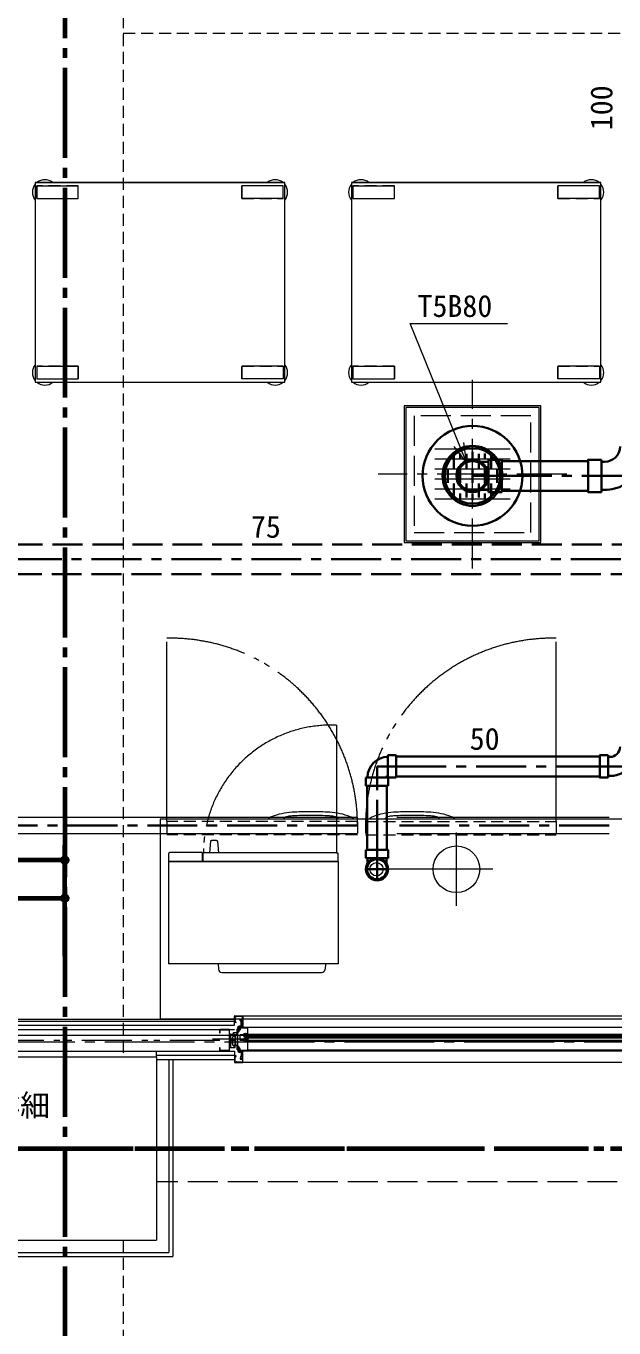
# Model space of a CAD drawing. Units: millimetres at full size, sheet at 1:30. Extents: x -16828 to 149130, y 47892 to 100313.
# Drawn here: x 12068 to 13835, y 54962 to 58872 of the extents above; entities that cross this region are included whole.
import ezdxf
from ezdxf.enums import TextEntityAlignment as Align

# ---------------------------------------------------------------- set-up
doc = ezdxf.new("R2010")
doc.units = ezdxf.units.MM
doc.header["$LTSCALE"] = 30
doc.header["$PDMODE"] = 32
doc.header["$PDSIZE"] = 15
for name, pattern in [('CHAIN1', [8, 5, -1, 1, -1]), ('CHAIN2', [12, 9, -1, 1, -1]), ('DASHED1', [1.8, 1.2, -0.6]), ('DASHED3', [4, 3, -1]), ('DOUBLE_CHAIN1', [8.8, 5, -1, 0.6, -0.6, 0.6, -1]), ('LONG_DOUBLE_CHAIN', [21.8, 18, -1, 0.6, -0.6, 0.6, -1])]:
    doc.linetypes.add(name, pattern=pattern)
for name, color, linetype, lineweight in [('0-0', 7, 'CHAIN2', 15), ('0-1', 7, 'Continuous', 15), ('2-0_通芯', 7, 'DOUBLE_CHAIN1', 15), ('2-1_躯体', 7, 'Continuous', 15), ('2-2_間仕切り芯', 7, 'DOUBLE_CHAIN1', 15), ('2-3_間仕切り', 7, 'Continuous', 15), ('2-A_建具', 7, 'Continuous', 15), ('2-B_金物', 7, 'Continuous', 15), ('3-0_AIHO08-壁芯', 7, 'CHAIN2', 15), ('3-1_AIHO57-排水立上げ', 7, 'Continuous', 15), ('3-2_AIHO56-排水接続', 7, 'Continuous', 15), ('3-4_AIHO30-厨房機器', 7, 'Continuous', 15), ('3-8_AIHO30-厨房機器LL', 7, 'Continuous', 15), ('3-9_AIHO32-厨房機器補助線', 7, 'LONG_DOUBLE_CHAIN', 15), ('3-E_AIHO48-厨房機器既設品', 7, 'Continuous', 15), ('9-6_無題7', 7, 'Continuous', 15), ('9-9_配管－汚水１：硬質塩ビ管（ＤＶ）', 2, 'Continuous', 30), ('9-B_配管－給湯１２：ＨＴＬＰ（ＵＸ）', 3, 'Continuous', 20), ('9-E_配管－給湯１：ＣＵＰ(Ｍ)', 1, 'Continuous', 60)]:
    doc.layers.add(name, color=color, linetype=linetype, lineweight=lineweight)
doc.styles.add('ＭＳ ゴシック', font='')
doc.styles.get('ＭＳ ゴシック').set_extended_font_data('MS Gothic')

msp = doc.modelspace()

# ---------------------------------------------------------------- linework, layer by layer
at = {"layer": '0-0', "color": 1, "lineweight": 60}
for p, q in [((12184.96, 68105.86), (12184.96, 49250.86)), ((-9565.04, 55500.86), (35684.96, 55500.86))]:
    msp.add_line(p, q, dxfattribs=at)
at = {"layer": '0-1', "linetype": 'DASHED1'}
for p, q in [((12359.96, 63275.86), (12359.96, 55775.86)), ((12359.96, 58850.86), (15964.96, 58850.86)), ((12359.96, 55225.86), (12359.96, 51225.86))]:
    msp.add_line(p, q, dxfattribs=at)
at = {"layer": '0-1'}
for p, q in [((5909.96, 55840.86), (15964.96, 55840.86)), ((11909.96, 55225.86), (12459.96, 55225.86))]:
    msp.add_line(p, q, dxfattribs=at)
at = {"layer": '0-1', "linetype": 'DASHED3'}
msp.add_line((16364.96, 55400.86), (12459.96, 55400.86), dxfattribs=at)
at = {"layer": '0-1'}
msp.add_lwpolyline([(11909.96, 55775.86), (12459.96, 55775.86), (12459.96, 55225.86)], dxfattribs=at)
at = {"layer": '2-0_通芯', "color": 1, "lineweight": 60}
msp.add_line((-10727.74, 55500.86), (35684.96, 55500.86), dxfattribs=at)
at = {"layer": '2-1_躯体'}
msp.add_line((11909.96, 55225.86), (12459.96, 55225.86), dxfattribs=at)
msp.add_lwpolyline([(11909.96, 55775.86), (12459.96, 55775.86), (12459.96, 55225.86)], dxfattribs=at)
at = {"layer": '2-2_間仕切り芯'}
msp.add_line((7484.21, 55825.86), (19645.21, 55825.86), dxfattribs=at)
at = {"layer": '2-3_間仕切り'}
for p, q in [((9818.46, 55889.36), (12694.96, 55889.36)), ((9818.46, 55883.36), (12694.96, 55883.36)), ((9818.46, 55870.86), (12694.96, 55870.86)), ((9818.46, 55858.36), (12694.96, 55858.36)), ((9818.46, 55793.36), (12694.96, 55793.36)), ((12459.96, 55775.86), (12459.96, 55793.36)), ((12459.96, 55780.86), (12694.96, 55780.86)), ((12459.96, 55768.36), (12694.96, 55768.36)), ((12497.46, 55768.36), (12497.46, 55188.36)), ((12509.96, 55768.36), (12509.96, 55175.86)), ((11859.96, 55175.86), (12509.96, 55175.86)), ((11872.46, 55188.36), (12497.46, 55188.36))]:
    msp.add_line(p, q, dxfattribs=at)
at = {"layer": '2-A_建具'}
for p, q in [((12694.96, 55870.86), (12694.96, 55898.36)), ((12699.21, 55878.86), (12695.46, 55878.86)), ((12719.96, 55898.86), (15749.96, 55898.86)), ((12719.96, 55898.36), (12719.96, 55863.86)), ((12678.36, 55858.36), (12651.56, 55858.36)), ((12663.77, 55858.36), (12662.17, 55856.76)), ((12665.89, 55858.36), (12664.29, 55856.76)), ((12679.96, 55794.96), (12679.96, 55856.76)), ((12679.96, 55843.18), (12679.96, 55804.18)), ((12702.66, 55851.86), (12702.66, 55859.46)), ((12714.56, 55865.66), (12704.96, 55865.66)), ((12704.96, 55863.86), (12704.96, 55865.66)), ((15764.96, 55863.86), (12704.96, 55863.86)), ((12704.96, 55855.34), (12704.96, 55854.63)), ((12704.96, 55854.51), (12706.46, 55855.22)), ((12704.96, 55844.56), (12704.96, 55844.86)), ((12706.29, 55856.86), (12706.26, 55856.86)), ((12706.46, 55865.66), (12706.56, 55866.78)), ((12707.28, 55861.73), (12709.55, 55861.33)), ((12711.94, 55864.96), (12707.98, 55864.96)), ((12707.98, 55864.87), (12708.36, 55864.65)), ((12707.98, 55864.17), (12711.94, 55864.87)), ((12707.98, 55863.47), (12711.94, 55864.17)), ((12707.98, 55864.17), (12708.36, 55863.95)), ((12707.98, 55863.65), (12707.98, 55863.47)), ((12707.98, 55863.47), (12708.36, 55863.25)), ((12711.94, 55862.95), (12707.98, 55862.25)), ((12707.98, 55862.07), (12711.94, 55862.77)), ((12707.98, 55862.77), (12708.36, 55862.55)), ((12707.98, 55862.25), (12708.36, 55862.47)), ((12707.98, 55862.25), (12707.98, 55862.07)), ((12711.94, 55862.25), (12707.98, 55861.55)), ((12707.98, 55862.07), (12708.36, 55861.85)), ((12707.98, 55861.37), (12711.94, 55862.07)), ((12707.98, 55861.55), (12708.36, 55861.77)), ((12707.98, 55861.55), (12707.98, 55861.37)), ((12711.94, 55861.55), (12707.98, 55860.85)), ((12707.98, 55861.37), (12708.36, 55861.15)), ((12707.98, 55860.67), (12711.94, 55861.37)), ((12707.98, 55860.85), (12708.36, 55861.07)), ((12707.98, 55860.85), (12707.98, 55860.67)), ((12711.94, 55860.85), (12707.98, 55860.15)), ((12707.98, 55860.67), (12708.36, 55860.45)), ((12707.98, 55859.97), (12711.94, 55860.67)), ((12707.98, 55860.15), (12708.36, 55860.37)), ((12707.98, 55860.15), (12707.98, 55859.97)), ((12707.98, 55859.97), (12708.36, 55859.75)), ((12710.78, 55859.94), (12707.98, 55859.45)), ((12707.98, 55859.27), (12710.73, 55859.76)), ((12707.98, 55859.45), (12708.36, 55859.67)), ((12707.98, 55859.45), (12707.98, 55859.27)), ((12707.98, 55859.27), (12708.36, 55859.05)), ((12708.23, 55865.16), (12708.23, 55864.96)), ((12710.49, 55858.96), (12708.31, 55858.96)), ((12708.31, 55858.96), (12708.31, 55856.67)), ((12709.26, 55857.56), (12708.31, 55856.75)), ((12708.31, 55856.67), (12709.81, 55855.66)), ((12709.76, 55864.96), (12708.36, 55864.65)), ((12708.36, 55864.57), (12708.36, 55864.65)), ((12711.56, 55864.65), (12708.36, 55863.95)), ((12708.36, 55863.87), (12711.56, 55864.57)), ((12711.56, 55863.95), (12708.36, 55863.25)), ((12708.36, 55863.87), (12708.36, 55863.95)), ((12708.36, 55863.17), (12708.36, 55863.25)), ((12708.36, 55862.47), (12711.56, 55863.17)), ((12708.36, 55862.47), (12708.36, 55862.55)), ((12711.56, 55862.55), (12708.36, 55861.85)), ((12708.36, 55861.77), (12711.56, 55862.47)), ((12708.36, 55861.77), (12708.36, 55861.85)), ((12711.56, 55861.85), (12708.36, 55861.15)), ((12708.36, 55861.07), (12711.56, 55861.77)), ((12708.36, 55861.07), (12708.36, 55861.15)), ((12711.56, 55861.15), (12708.36, 55860.45)), ((12708.36, 55860.37), (12711.56, 55861.07)), ((12708.36, 55860.37), (12708.36, 55860.45)), ((12711.56, 55860.45), (12708.36, 55859.75)), ((12708.36, 55859.67), (12711.56, 55860.37)), ((12708.36, 55859.67), (12708.36, 55859.75)), ((12710.67, 55859.56), (12708.36, 55859.05)), ((12708.36, 55858.97), (12708.36, 55859.05)), ((12708.76, 55856.86), (12709.55, 55861.33)), ((12709.96, 55857.17), (12709.81, 55855.66)), ((12710.11, 55855.66), (12709.81, 55855.66)), ((12709.96, 55864.5), (12709.96, 55869.41)), ((12709.96, 55862.3), (12709.96, 55863.5)), ((12709.96, 55861.3), (12709.96, 55854.73)), ((12709.96, 55857.17), (12710.82, 55860.07)), ((12711.31, 55856.87), (12710.11, 55856.02)), ((12711.61, 55856.67), (12710.11, 55855.66)), ((12710.11, 55856.02), (12710.11, 55855.66)), ((12711.94, 55860.15), (12711.31, 55860.04)), ((12711.31, 55859.86), (12711.94, 55859.97)), ((12711.61, 55858.96), (12711.31, 55858.96)), ((12711.94, 55864.87), (12711.56, 55864.65)), ((12711.56, 55864.57), (12711.56, 55864.65)), ((12711.94, 55864.35), (12711.56, 55864.57)), ((12711.94, 55864.17), (12711.56, 55863.95)), ((12711.56, 55863.87), (12711.56, 55863.95)), ((12711.94, 55863.65), (12711.56, 55863.87)), ((12711.56, 55863.17), (12711.56, 55863.25)), ((12711.94, 55862.95), (12711.56, 55863.17)), ((12711.94, 55862.77), (12711.56, 55862.55)), ((12711.56, 55862.47), (12711.56, 55862.55)), ((12711.94, 55862.25), (12711.56, 55862.47)), ((12711.94, 55862.07), (12711.56, 55861.85)), ((12711.56, 55861.77), (12711.56, 55861.85)), ((12711.94, 55861.55), (12711.56, 55861.77)), ((12711.94, 55861.37), (12711.56, 55861.15)), ((12711.56, 55861.07), (12711.56, 55861.15)), ((12711.94, 55860.85), (12711.56, 55861.07)), ((12711.94, 55860.67), (12711.56, 55860.45)), ((12711.56, 55860.37), (12711.56, 55860.45)), ((12711.94, 55860.15), (12711.56, 55860.37)), ((12711.56, 55858.96), (12711.56, 55859.75)), ((12711.69, 55865.16), (12711.69, 55864.96)), ((12711.94, 55864.96), (12711.94, 55864.87)), ((12711.94, 55864.35), (12711.94, 55864.17)), ((12711.94, 55862.95), (12711.94, 55862.77)), ((12711.94, 55862.25), (12711.94, 55862.07)), ((12711.94, 55861.55), (12711.94, 55861.37)), ((12711.94, 55860.85), (12711.94, 55860.67)), ((12711.94, 55860.15), (12711.94, 55859.97)), ((12721.77, 55843.37), (12712, 55841.65)), ((12713.46, 55865.66), (12713.36, 55866.78)), ((12722.96, 55838.36), (12722.96, 55842.86)), ((12723.96, 55843.86), (12727.96, 55843.86)), ((12727.96, 55837.36), (12723.96, 55837.36)), ((12726.96, 55832.36), (12726.96, 55837.36)), ((14225.46, 55837.36), (12726.96, 55837.36)), ((12729.12, 55845.86), (12727.99, 55845.86)), ((12728.96, 55837.36), (12728.96, 55844.86)), ((12728.96, 55843.86), (14223.46, 55843.86)), ((12728.96, 55838.76), (12734.06, 55843.86)), ((12728.96, 55840.17), (12732.65, 55843.86)), ((12728.96, 55841.59), (12731.23, 55843.86)), ((12728.96, 55843), (12729.82, 55843.86)), ((12728.96, 55843.69), (12735.29, 55837.36)), ((12728.96, 55842.86), (12728.96, 55838.36)), ((12728.96, 55842.28), (12733.87, 55837.36)), ((12728.96, 55840.86), (12732.46, 55837.36)), ((12728.96, 55839.45), (12731.05, 55837.36)), ((12728.96, 55838.03), (12729.63, 55837.36)), ((12728.97, 55837.36), (12735.06, 55843.44)), ((12730.2, 55843.86), (12736.39, 55837.68)), ((12730.39, 55837.36), (12735.32, 55842.29)), ((12731.62, 55843.86), (12735.96, 55839.51)), ((12731.8, 55837.36), (12735.59, 55841.14)), ((12733.03, 55843.86), (12735.54, 55841.35)), ((12733.22, 55837.36), (12735.85, 55840)), ((12734.45, 55843.86), (12735.11, 55843.19)), ((12734.63, 55837.36), (12736.12, 55838.85)), ((12734.96, 55844.06), (12734.96, 55863.86)), ((12734.96, 55843.86), (12736.46, 55837.36)), ((12736.05, 55837.36), (12736.38, 55837.7)), ((12734.96, 55828.86), (12628.56, 55828.86)), ((12649.96, 55803.36), (12649.96, 55794.96)), ((12679.96, 55817.98), (12678.36, 55816.38)), ((12679.96, 55815.86), (12678.36, 55814.26)), ((12690.16, 55821.07), (12690.16, 55836.34)), ((12690.16, 55811.86), (12690.16, 55819.65)), ((12704.96, 55806.16), (12704.96, 55805.86)), ((12706.26, 55800.86), (12706.29, 55800.86)), ((12708.61, 55797.86), (12707.98, 55797.75)), ((12711.94, 55797.75), (12707.98, 55797.05)), ((12707.98, 55797.57), (12707.98, 55797.75)), ((12707.98, 55797.57), (12708.61, 55797.68)), ((12707.98, 55797.57), (12708.36, 55797.35)), ((12707.98, 55796.87), (12711.94, 55797.57)), ((12708.31, 55801.05), (12709.81, 55802.06)), ((12708.31, 55798.76), (12708.61, 55798.76)), ((12708.36, 55798.76), (12708.36, 55797.97)), ((12711.56, 55798.05), (12708.36, 55797.35)), ((12708.36, 55797.27), (12711.56, 55797.97)), ((12708.61, 55800.86), (12709.81, 55801.7)), ((12709.96, 55800.55), (12709.1, 55797.65)), ((12709.14, 55797.78), (12711.94, 55798.27)), ((12711.94, 55798.45), (12709.19, 55797.96)), ((12709.25, 55798.16), (12711.56, 55798.67)), ((12709.43, 55798.76), (12711.61, 55798.76)), ((12709.81, 55802.06), (12710.11, 55802.06)), ((12709.81, 55801.7), (12709.81, 55802.06)), ((12709.96, 55796.42), (12709.96, 55802.99)), ((12709.96, 55800.55), (12710.11, 55802.06)), ((12711.61, 55801.05), (12710.11, 55802.06)), ((12710.66, 55800.16), (12711.61, 55800.97)), ((12711.56, 55798.75), (12711.56, 55798.67)), ((12711.94, 55798.45), (12711.56, 55798.67)), ((12711.94, 55798.27), (12711.56, 55798.05)), ((12711.56, 55798.05), (12711.56, 55797.97)), ((12711.94, 55797.75), (12711.56, 55797.97)), ((12711.94, 55797.57), (12711.56, 55797.35)), ((12711.61, 55798.76), (12711.61, 55801.05)), ((12711.94, 55798.27), (12711.94, 55798.45)), ((12711.94, 55797.57), (12711.94, 55797.75)), ((12722.96, 55831.36), (12722.96, 55826.86)), ((12727.96, 55832.36), (12723.96, 55832.36)), ((12723.96, 55825.86), (12727.96, 55825.86)), ((12724.06, 55822.06), (12729.86, 55822.06)), ((14225.46, 55836.36), (12726.96, 55836.36)), ((14225.46, 55833.36), (12726.96, 55833.36)), ((14225.46, 55832.36), (12726.96, 55832.36)), ((12728.96, 55832.36), (12728.96, 55824.86)), ((12728.96, 55826.03), (12735.29, 55832.36)), ((12728.96, 55827.45), (12733.87, 55832.36)), ((12728.96, 55830.28), (12731.05, 55832.36)), ((12728.96, 55828.86), (12732.46, 55832.36)), ((12728.96, 55831.69), (12729.63, 55832.36)), ((12728.96, 55826.86), (12728.96, 55831.36)), ((12728.96, 55830.96), (12734.06, 55825.86)), ((12728.96, 55829.55), (12732.65, 55825.86)), ((12728.96, 55828.13), (12731.23, 55825.86)), ((12728.96, 55826.72), (12729.82, 55825.86)), ((12728.96, 55825.86), (14223.46, 55825.86)), ((12728.97, 55832.36), (12735.06, 55826.28)), ((12730.2, 55825.86), (12736.39, 55832.05)), ((12730.39, 55832.36), (12735.32, 55827.43)), ((12731.62, 55825.86), (12735.96, 55830.21)), ((12731.8, 55832.36), (12735.59, 55828.58)), ((12733.03, 55825.86), (12735.54, 55828.37)), ((12733.22, 55832.36), (12735.85, 55829.73)), ((12734.45, 55825.86), (12735.11, 55826.53)), ((12734.63, 55832.36), (12736.12, 55830.88)), ((12734.96, 55825.86), (12736.46, 55832.36)), ((12734.96, 55793.86), (12734.96, 55825.66)), ((12734.96, 55822.86), (14217.46, 55822.86)), ((12736.05, 55832.36), (12736.38, 55832.02)), ((12651.56, 55793.36), (12678.36, 55793.36)), ((12656.94, 55794.96), (12655.34, 55793.36)), ((12659.06, 55794.96), (12657.46, 55793.36)), ((12694.96, 55793.36), (12694.96, 55759.36)), ((12699.21, 55778.86), (12695.46, 55778.86)), ((12704.96, 55793.86), (15764.96, 55793.86)), ((12704.96, 55793.86), (12704.96, 55792.06)), ((12704.96, 55792.06), (12714.56, 55792.06)), ((12706.46, 55792.06), (12706.56, 55790.94)), ((12709.24, 55796.39), (12706.97, 55795.99)), ((12707.98, 55797.05), (12708.36, 55797.27)), ((12711.94, 55797.05), (12707.98, 55796.35)), ((12707.98, 55796.87), (12707.98, 55797.05)), ((12707.98, 55796.87), (12708.36, 55796.65)), ((12707.98, 55796.17), (12711.94, 55796.87)), ((12707.98, 55796.35), (12708.36, 55796.57)), ((12711.94, 55796.35), (12707.98, 55795.65)), ((12707.98, 55796.17), (12707.98, 55796.35)), ((12707.98, 55796.17), (12708.36, 55795.95)), ((12707.98, 55795.47), (12711.94, 55796.17)), ((12707.98, 55795.65), (12708.36, 55795.87)), ((12711.94, 55795.65), (12707.98, 55794.95)), ((12707.98, 55795.47), (12707.98, 55795.65)), ((12707.98, 55795.47), (12708.36, 55795.25)), ((12707.98, 55794.77), (12711.94, 55795.47)), ((12707.98, 55794.95), (12708.36, 55795.17)), ((12707.98, 55794.77), (12707.98, 55794.95)), ((12707.98, 55794.77), (12708.36, 55794.55)), ((12711.94, 55794.25), (12707.98, 55793.55)), ((12707.98, 55794.07), (12708.36, 55793.85)), ((12707.98, 55793.55), (12708.36, 55793.77)), ((12707.98, 55793.37), (12707.98, 55793.55)), ((12711.94, 55793.55), (12707.98, 55792.85)), ((12707.98, 55793.37), (12708.36, 55793.15)), ((12707.98, 55792.85), (12708.36, 55793.07)), ((12707.98, 55792.76), (12707.98, 55792.85)), ((12707.98, 55792.76), (12711.94, 55792.76)), ((12708.23, 55792.56), (12708.23, 55792.76)), ((12711.56, 55797.35), (12708.36, 55796.65)), ((12708.36, 55797.35), (12708.36, 55797.27)), ((12708.36, 55796.57), (12711.56, 55797.27)), ((12711.56, 55796.65), (12708.36, 55795.95)), ((12708.36, 55796.65), (12708.36, 55796.57)), ((12708.36, 55795.87), (12711.56, 55796.57)), ((12711.56, 55795.95), (12708.36, 55795.25)), ((12708.36, 55795.95), (12708.36, 55795.87)), ((12708.36, 55795.17), (12711.56, 55795.87)), ((12711.56, 55795.25), (12708.36, 55794.55)), ((12708.36, 55795.25), (12708.36, 55795.17)), ((12708.36, 55794.55), (12708.36, 55794.47)), ((12708.36, 55793.77), (12711.56, 55794.47)), ((12711.56, 55793.85), (12708.36, 55793.15)), ((12708.36, 55793.85), (12708.36, 55793.77)), ((12708.36, 55793.07), (12711.56, 55793.77)), ((12708.36, 55793.15), (12708.36, 55793.07)), ((12709.96, 55795.42), (12709.96, 55794.22)), ((12709.96, 55793.22), (12709.96, 55788.31)), ((12710.16, 55792.76), (12711.56, 55793.07)), ((12711.56, 55797.35), (12711.56, 55797.27)), ((12711.94, 55797.05), (12711.56, 55797.27)), ((12711.94, 55796.87), (12711.56, 55796.65)), ((12711.56, 55796.65), (12711.56, 55796.57)), ((12711.94, 55796.35), (12711.56, 55796.57)), ((12711.94, 55796.17), (12711.56, 55795.95)), ((12711.56, 55795.95), (12711.56, 55795.87)), ((12711.94, 55795.65), (12711.56, 55795.87)), ((12711.94, 55795.47), (12711.56, 55795.25)), ((12711.56, 55795.25), (12711.56, 55795.17)), ((12711.94, 55794.95), (12711.56, 55795.17)), ((12711.56, 55794.55), (12711.56, 55794.47)), ((12711.94, 55794.25), (12711.56, 55794.47)), ((12711.56, 55793.85), (12711.56, 55793.77)), ((12711.94, 55793.55), (12711.56, 55793.77)), ((12711.56, 55793.15), (12711.56, 55793.07)), ((12711.94, 55792.85), (12711.56, 55793.07)), ((12711.69, 55792.56), (12711.69, 55792.76)), ((12711.94, 55796.87), (12711.94, 55797.05)), ((12711.94, 55796.17), (12711.94, 55796.35)), ((12711.94, 55795.47), (12711.94, 55795.65)), ((12711.94, 55794.07), (12711.94, 55794.25)), ((12713.46, 55792.06), (12713.36, 55790.94)), ((12719.96, 55759.36), (12719.96, 55793.86)), ((15749.96, 55758.86), (12719.96, 55758.86)), ((12734.96, 55796.86), (14217.46, 55796.86))]:
    msp.add_line(p, q, dxfattribs=at)
at = {"layer": '2-A_建具', "linetype": 'DASHED3'}
for p, q in [((12696.96, 55843.18), (12679.96, 55843.18)), ((12682.26, 55843.18), (12682.26, 55804.18)), ((12690.16, 55845.86), (12690.16, 55836.34)), ((12702.66, 55847.86), (12692.16, 55847.86)), ((12696.96, 55804.18), (12696.96, 55843.18)), ((12702.66, 55844.71), (12702.66, 55860.36)), ((12702.66, 55860.36), (12704.96, 55860.36)), ((12702.66, 55859.46), (12704.96, 55859.46)), ((12702.66, 55849.22), (12704.96, 55849.22)), ((12704.96, 55797.36), (12704.96, 55860.36)), ((12704.96, 55851.93), (12705.88, 55852.36)), ((12706.85, 55850.27), (12704.96, 55849.39)), ((12706.46, 55857.06), (12707.28, 55861.73)), ((12706.46, 55853.26), (12706.46, 55857.06)), ((12708.76, 55854.34), (12706.46, 55854.34)), ((12708.76, 55853.26), (12708.76, 55856.86)), ((12679.96, 55804.18), (12696.96, 55804.18)), ((12704.96, 55809.86), (12692.16, 55809.86)), ((12702.66, 55797.36), (12702.66, 55809.86)), ((12706.85, 55807.45), (12704.96, 55808.33)), ((12706.87, 55804.85), (12704.96, 55805.76)), ((12704.96, 55803.21), (12705.89, 55802.77)), ((12708.99, 55797.8), (12706.72, 55797.4)), ((12708.76, 55804.46), (12708.76, 55801.92)), ((12704.96, 55797.36), (12702.66, 55797.36))]:
    msp.add_line(p, q, dxfattribs=at)
at = {"layer": '2-A_建具'}
for points in [[(12695.46, 55898.86), (12719.46, 55898.86), (12719.96, 55898.36)], [(12696.26, 55897.06), (12696.26, 55894.89), (12696.38, 55894.65)], [(12696.38, 55893.07), (12696.26, 55892.84), (12696.26, 55884.89), (12696.38, 55884.65)], [(12696.38, 55883.07), (12696.26, 55882.84), (12696.26, 55880.56)], [(12700.67, 55897.45), (12700.44, 55897.56), (12696.76, 55897.56)], [(12696.76, 55880.06), (12698.47, 55880.06), (12698.68, 55880.15)], [(12718.06, 55897.56), (12702.48, 55897.56), (12702.25, 55897.45)], [(12716.56, 55880.36), (12718.56, 55880.36), (12718.56, 55887.56), (12713.16, 55887.56), (12713.16, 55885.53), (12713.56, 55884.96), (12713.56, 55884.46), (12712.16, 55884.46), (12712.16, 55888.56), (12718.56, 55888.56), (12718.56, 55897.06)], [(12713.66, 55881.76), (12714.76, 55881.76), (12713.86, 55885.14), (12713, 55885.37), (12714.13, 55887.31), (12715.06, 55887.06)], [(12714.56, 55865.66), (12714.56, 55876.86), (12714.86, 55877.16), (12714.86, 55879.56)], [(12715.06, 55887.06), (12715.06, 55885.3), (12716.06, 55881.56), (12716.06, 55874.32), (12715.94, 55874.14), (12715.94, 55873.59), (12716.06, 55873.4), (12716.06, 55865.06), (12717.19, 55865.06), (12717.47, 55866.65)], [(12716.06, 55865.8), (12716.29, 55868.36), (12718.56, 55868.36), (12718.56, 55879.36), (12716.56, 55879.36)], [(12649.96, 55856.76), (12649.96, 55848.36), (12651.56, 55848.36), (12651.56, 55856.76), (12678.36, 55856.76), (12678.36, 55794.96), (12651.56, 55794.96), (12651.56, 55803.36), (12649.96, 55803.36)], [(12704.96, 55863.36), (12704.96, 55854.86), (12705.96, 55854.86), (12706.59, 55855.95), (12706.59, 55856.56)], [(12705.96, 55857.16), (12705.96, 55862.86), (12733.36, 55862.86), (12733.36, 55850.32)], [(12707.91, 55868.02), (12708.81, 55866.21), (12709.96, 55865.6)], [(12707.98, 55864.96), (12707.98, 55864.87), (12708.47, 55864.96)], [(12711.45, 55864.96), (12707.98, 55864.35), (12707.98, 55864.17)], [(12707.98, 55864.35), (12708.36, 55864.57), (12710.16, 55864.96)], [(12711.94, 55864.35), (12707.98, 55863.65), (12708.36, 55863.87)], [(12707.98, 55862.95), (12708.36, 55863.17), (12711.56, 55863.87)], [(12711.94, 55863.65), (12707.98, 55862.95), (12707.98, 55862.77), (12711.94, 55863.47)], [(12711.94, 55863.65), (12711.94, 55863.47), (12711.56, 55863.25), (12708.36, 55862.55)], [(12709.96, 55857.06), (12709.26, 55857.56), (12709.12, 55858.96)], [(12709.5, 55865.66), (12709.68, 55865.54), (12710.23, 55865.54), (12710.42, 55865.66)], [(12712.01, 55868.02), (12711.1, 55866.21), (12709.96, 55865.6)], [(12710.11, 55856.02), (12711.31, 55860.01), (12711.31, 55856.87)], [(12710.76, 55840.17), (12710.76, 55837.76), (12710.36, 55837.36), (12710.36, 55832.36), (12710.76, 55831.96), (12710.76, 55827.66)], [(12711.94, 55859.97), (12711.56, 55859.75), (12711.31, 55859.7)], [(12711.61, 55858.96), (12711.61, 55856.67), (12711.31, 55856.87)], [(12711.96, 55840.42), (12722.96, 55842.36), (12722.96, 55843.86), (12726.32, 55843.86), (12728.46, 55844.86), (12728.96, 55844.86)], [(12728.96, 55824.86), (12730.16, 55824.86), (12730.16, 55823.26), (12723.76, 55823.26), (12723.76, 55824.86), (12724.96, 55824.86), (12724.96, 55825.86), (12722.96, 55825.86), (12722.96, 55827.36), (12711.96, 55827.36), (12711.96, 55840.42)], [(12718.46, 55863.86), (12718.46, 55867.26), (12717.33, 55867.26), (12717.05, 55865.67)], [(12727.56, 55845.77), (12726.05, 55845.06), (12723.26, 55845.06)], [(12733.36, 55849.4), (12733.36, 55845.06), (12730.16, 55845.06), (12729.99, 55845.36)], [(12706.59, 55801.16), (12706.59, 55801.77), (12705.96, 55802.86), (12704.96, 55802.86), (12704.96, 55794.36)], [(12733.36, 55812.4), (12733.36, 55794.86), (12705.96, 55794.86), (12705.96, 55800.56)], [(12707.98, 55797.75), (12708.36, 55797.97), (12708.61, 55798.02)], [(12708.31, 55798.76), (12708.31, 55801.05), (12708.61, 55800.86)], [(12709.81, 55801.7), (12708.61, 55797.71), (12708.61, 55800.86)], [(12709.96, 55800.66), (12710.66, 55800.16), (12710.8, 55798.76)], [(12712.26, 55826.16), (12721.46, 55826.16), (12722.56, 55824.59), (12722.56, 55823.56)], [(12731.36, 55823.56), (12731.36, 55824.36), (12733.36, 55824.36), (12733.36, 55813.32)], [(12695.46, 55758.86), (12719.46, 55758.86), (12719.96, 55759.36)], [(12696.38, 55774.65), (12696.26, 55774.89), (12696.26, 55777.16)], [(12696.38, 55764.65), (12696.26, 55764.89), (12696.26, 55772.84), (12696.38, 55773.07)], [(12696.26, 55760.66), (12696.26, 55762.84), (12696.38, 55763.07)], [(12696.76, 55777.66), (12698.47, 55777.66), (12698.68, 55777.58)], [(12700.67, 55760.28), (12700.44, 55760.16), (12696.76, 55760.16)], [(12718.06, 55760.16), (12702.48, 55760.16), (12702.25, 55760.28)], [(12707.91, 55789.7), (12708.81, 55791.51), (12709.96, 55792.12)], [(12707.98, 55794.07), (12707.98, 55794.25), (12708.36, 55794.47), (12711.56, 55795.17)], [(12707.98, 55794.07), (12711.94, 55794.77), (12711.94, 55794.95), (12707.98, 55794.25)], [(12707.98, 55793.37), (12711.94, 55794.07), (12711.56, 55793.85)], [(12711.94, 55794.77), (12711.56, 55794.55), (12708.36, 55793.85)], [(12708.47, 55792.76), (12711.94, 55793.37), (12711.94, 55793.55)], [(12709.5, 55792.06), (12709.68, 55792.18), (12710.23, 55792.18), (12710.42, 55792.06)], [(12711.94, 55793.37), (12711.56, 55793.15), (12709.76, 55792.76)], [(12712.01, 55789.7), (12711.1, 55791.51), (12709.96, 55792.12)], [(12711.94, 55792.76), (12711.94, 55792.85), (12711.45, 55792.76)], [(12716.56, 55777.36), (12718.56, 55777.36), (12718.56, 55770.16), (12713.16, 55770.16), (12713.16, 55772.2), (12713.56, 55772.76), (12713.56, 55773.26), (12712.16, 55773.26), (12712.16, 55769.16), (12718.56, 55769.16), (12718.56, 55760.66)], [(12713.66, 55775.96), (12714.76, 55775.96), (12713.86, 55772.58), (12713, 55772.35), (12714.13, 55770.41), (12715.06, 55770.66)], [(12714.56, 55792.06), (12714.56, 55780.86), (12714.86, 55780.56), (12714.86, 55778.16)], [(12715.06, 55770.66), (12715.06, 55772.43), (12716.06, 55776.16), (12716.06, 55783.4), (12715.94, 55783.59), (12715.94, 55784.14), (12716.06, 55784.32), (12716.06, 55792.66), (12717.19, 55792.66), (12717.47, 55791.07)], [(12716.06, 55791.92), (12716.29, 55789.36), (12718.56, 55789.36), (12718.56, 55778.36), (12716.56, 55778.36)], [(12718.46, 55793.86), (12718.46, 55790.46), (12717.33, 55790.46), (12717.05, 55792.05)]]:
    msp.add_lwpolyline(points, dxfattribs=at)
at = {"layer": '2-A_建具', "linetype": 'DASHED3'}
for points in [[(12691.16, 55838.07), (12702.66, 55844.71), (12704.96, 55844.71)], [(12706.46, 55801.87), (12706.46, 55798.9), (12706.97, 55795.99)], [(12708.76, 55801.87), (12708.76, 55799.1), (12709.24, 55796.39)]]:
    msp.add_lwpolyline(points, dxfattribs=at)
at = {"layer": '2-A_建具'}
for centre, radius, start, end in [((12695.46, 55898.36), 0.5, 90.00001, 179.99999), ((12695.46, 55879.36), 0.5, 180.00001, 269.99999), ((12696.76, 55897.06), 0.5, 90.00001, 179.99999), ((12696.76, 55880.56), 0.5, 180.00001, 269.99999), ((12695.76, 55893.86), 1, 307.97987, 52.02013), ((12695.76, 55883.86), 1, 307.97987, 52.02013), ((12699.21, 55879.61), 0.75, 270.00002, 134.41533), ((12701.46, 55898.06), 1, 217.97987, 322.02013), ((12713.66, 55881.26), 0.5, 89.99999, 270.00001), ((12713.66, 55879.56), 1.2, 0.00001, 89.99999), ((12716.56, 55879.86), 0.5, 89.99999, 270.00001), ((12718.06, 55897.06), 0.5, 0.00001, 89.99999), ((12651.56, 55856.76), 1.6, 90, 180), ((12678.36, 55856.76), 1.6, 0, 90), ((12679.96, 55843.18), 2, 270, 90), ((12679.96, 55841.58), 2, 270, 23.57818), ((12679.96, 55839.98), 2, 270, 23.57818), ((12679.96, 55838.38), 2, 270, 23.57818), ((12679.96, 55836.78), 2, 270, 23.57818), ((12692.76, 55838.99), 2, 30.01514, 210.01514), ((12694.14, 55839.79), 2, 30.01514, 143.59332), ((12696.96, 55839.42), 2, 270, 90), ((12696.96, 55837.82), 2, 270, 23.57818), ((12696.96, 55836.22), 2, 270, 23.57818), ((12705.46, 55863.36), 0.5, 90, 180), ((12706.26, 55857.16), 0.3, 180, 270), ((12706.29, 55856.56), 0.3, 0, 90), ((12707.85, 55866.67), 1.3, 105.88085, 175), ((12709.96, 55859.26), 9, 74.11915, 105.88085), ((12707.73, 55865.16), 0.5, 0, 90), ((12712.26, 55840.17), 1.5, 100, 180), ((12711.06, 55860.01), 0.248, 0, 167.19096), ((12712.19, 55865.16), 0.5, 90, 180), ((12712.07, 55866.67), 1.3, 5, 74.11915), ((12716.56, 55865.76), 0.5, 175, 349.99999), ((12717.96, 55866.56), 0.5, 360, 170.00001), ((12723.26, 55843.56), 1.5, 90, 187.31279), ((12723.96, 55842.86), 1, 89.9999, 179.9999), ((12723.96, 55838.36), 1, 179.9999, 269.9999), ((12727.99, 55844.86), 1, 90, 115), ((12727.96, 55842.86), 1, 359.9999, 89.9999), ((12727.96, 55838.36), 1, 269.9999, 359.9999), ((12729.12, 55844.86), 1, 30, 90), ((12733.56, 55850.32), 0.2, 180, 246.42182), ((12733.56, 55849.4), 0.2, 113.57818, 180), ((12733.36, 55849.86), 0.3, 293.57818, 66.42182), ((12734.76, 55844.06), 0.2, 270, 0), ((12679.96, 55835.18), 2, 270, 23.57818), ((12679.96, 55833.58), 2, 270, 23.57818), ((12679.96, 55831.98), 2, 270, 23.57818), ((12679.96, 55830.38), 2, 270, 23.57818), ((12679.96, 55828.78), 2, 270, 23.57818), ((12679.96, 55827.18), 2, 270, 23.57818), ((12679.96, 55825.58), 2, 270, 23.57818), ((12679.96, 55823.98), 2, 270, 23.57818), ((12679.96, 55822.38), 2, 270, 23.57818), ((12679.96, 55820.78), 2, 270, 23.57818), ((12679.96, 55819.18), 2, 270, 23.57818), ((12679.96, 55817.58), 2, 270, 23.57818), ((12679.96, 55815.98), 2, 270, 23.57818), ((12679.96, 55814.38), 2, 270, 23.57818), ((12679.96, 55812.78), 2, 270, 23.57818), ((12679.96, 55811.18), 2, 270, 23.57818), ((12679.96, 55809.58), 2, 270, 23.57818), ((12679.96, 55807.98), 2, 270, 23.57818), ((12679.96, 55806.38), 2, 270, 23.57818), ((12679.96, 55804.78), 2, 270, 23.57818), ((12690.16, 55833.06), 2, 90, 203.57818), ((12690.16, 55831.46), 2, 90, 203.57818), ((12690.16, 55829.86), 2, 90, 203.57818), ((12690.16, 55828.26), 2, 90, 203.57818), ((12690.16, 55826.66), 2, 90, 203.57818), ((12690.16, 55825.06), 2, 90, 203.57818), ((12690.16, 55823.46), 2, 90, 203.57818), ((12690.16, 55821.86), 2, 90, 203.57818), ((12690.16, 55820.26), 2, 90, 203.57818), ((12690.16, 55818.66), 2, 90, 203.57818), ((12690.16, 55817.06), 2, 90, 203.57818), ((12690.16, 55815.46), 2, 90, 203.57818), ((12690.16, 55813.86), 2, 90, 270), ((12689.46, 55820.36), 1, 314.427, 45.573), ((12693.96, 55809.86), 2, 180, 0), ((12696.96, 55834.62), 2, 270, 23.57818), ((12696.96, 55833.02), 2, 270, 23.57818), ((12696.96, 55831.42), 2, 270, 23.57818), ((12696.96, 55829.82), 2, 270, 23.57818), ((12696.96, 55828.22), 2, 270, 23.57818), ((12696.96, 55826.62), 2, 270, 23.57818), ((12696.96, 55825.02), 2, 270, 23.57818), ((12696.96, 55823.42), 2, 270, 23.57818), ((12696.96, 55821.82), 2, 270, 23.57818), ((12696.96, 55820.22), 2, 270, 23.57818), ((12696.96, 55818.62), 2, 270, 23.57818), ((12696.96, 55817.02), 2, 270, 23.57818), ((12696.96, 55815.42), 2, 270, 23.57818), ((12696.96, 55813.82), 2, 270, 23.57818), ((12696.96, 55812.22), 2, 270, 23.57818), ((12705.46, 55801.87), 1, 0, 64.66912), ((12706.26, 55800.56), 0.3, 90, 180), ((12706.29, 55801.16), 0.3, 270, 0), ((12708.86, 55797.71), 0.248, 180, 347.19096), ((12712.26, 55827.66), 1.5, 180, 270), ((12724.06, 55823.56), 1.5, 180, 270), ((12723.96, 55831.36), 1, 90.0001, 180.0001), ((12723.96, 55826.86), 1, 180.0001, 270.0001), ((12727.96, 55831.36), 1, 0.0001, 90.0001), ((12727.96, 55826.86), 1, 270.0001, 0.0001), ((12729.86, 55823.56), 1.5, 270, 0), ((12733.56, 55813.32), 0.2, 180, 246.42182), ((12733.56, 55812.4), 0.2, 113.57818, 180), ((12733.36, 55812.86), 0.3, 293.57818, 66.42182), ((12734.76, 55825.66), 0.2, 0, 90), ((12651.56, 55794.96), 1.6, 180, 269.99809), ((12678.36, 55794.96), 1.6, 270, 0), ((12695.46, 55778.36), 0.5, 90.00001, 179.99999), ((12695.46, 55759.36), 0.5, 180.00001, 269.99999), ((12696.76, 55777.16), 0.5, 90.00001, 179.99999), ((12696.76, 55760.66), 0.5, 180.00001, 269.99999), ((12695.76, 55773.86), 1, 307.97987, 52.02013), ((12695.76, 55763.86), 1, 307.97987, 52.02013), ((12699.21, 55778.11), 0.75, 225.58467, 89.99998), ((12701.46, 55759.66), 1, 37.97987, 142.02013), ((12705.46, 55794.36), 0.5, 180, 270), ((12707.85, 55791.05), 1.3, 185, 254.11915), ((12709.96, 55798.46), 9, 254.11915, 285.88085), ((12707.73, 55792.56), 0.5, 270, 0), ((12712.19, 55792.56), 0.5, 180, 270), ((12712.07, 55791.05), 1.3, 285.88085, 355), ((12713.66, 55776.46), 0.5, 89.99999, 270.00001), ((12713.66, 55778.16), 1.2, 270.00001, 359.99999), ((12716.56, 55791.96), 0.5, 10.00001, 185), ((12716.56, 55777.86), 0.5, 89.99999, 270.00001), ((12717.96, 55791.16), 0.5, 189.99999, 0), ((12718.06, 55760.66), 0.5, 270.00001, 359.99999)]:
    msp.add_arc(centre, radius, start, end, dxfattribs=at)
at = {"layer": '2-A_建具', "linetype": 'DASHED3'}
for centre, radius, start, end in [((12692.16, 55845.86), 2, 90, 180), ((12692.16, 55836.34), 2, 120, 180), ((12705.46, 55853.26), 1, 295, 0), ((12705.46, 55853.26), 3.3, 295, 0), ((12692.16, 55811.86), 2, 180, 270), ((12705.46, 55804.46), 3.3, 0, 65), ((12705.46, 55801.87), 3.3, 0, 64.66912)]:
    msp.add_arc(centre, radius, start, end, dxfattribs=at)
at = {"layer": '2-B_金物', "linetype": 'CHAIN1'}
for p, q in [((13409.96, 57242.36), (13409.96, 57809.36)), ((13693.46, 57525.86), (13126.46, 57525.86))]:
    msp.add_line(p, q, dxfattribs=at)
at = {"layer": '2-B_金物'}
for p, q in [((13614.96, 57730.86), (13204.96, 57730.86)), ((13204.96, 57730.86), (13204.96, 57320.86)), ((13609.96, 57725.86), (13209.96, 57725.86)), ((13209.96, 57725.86), (13209.96, 57325.86)), ((13609.96, 57325.86), (13609.96, 57725.86)), ((13523.07, 57600.86), (13296.85, 57600.86)), ((13523.07, 57570.86), (13296.85, 57570.86)), ((13523.07, 57540.86), (13296.85, 57540.86)), ((13523.07, 57510.86), (13296.85, 57510.86)), ((13523.07, 57480.86), (13296.85, 57480.86)), ((13523.07, 57450.86), (13296.85, 57450.86)), ((13209.96, 57325.86), (13609.96, 57325.86))]:
    msp.add_line(p, q, dxfattribs=at)
at = {"layer": '2-B_金物', "linetype": 'DASHED3'}
for p, q in [((13584.96, 57700.86), (13234.96, 57700.86)), ((13234.96, 57700.86), (13234.96, 57350.86)), ((13584.96, 57350.86), (13584.96, 57700.86)), ((13234.96, 57350.86), (13584.96, 57350.86))]:
    msp.add_line(p, q, dxfattribs=at)
at = {"layer": '2-B_金物'}
msp.add_lwpolyline([(13204.96, 57320.86), (13614.96, 57320.86), (13614.96, 57730.86)], dxfattribs=at)
at = {"layer": '3-0_AIHO08-壁芯'}
msp.add_line((7984.96, 55820.86), (17809.96, 55820.86), dxfattribs=at)
at = {"layer": '3-1_AIHO57-排水立上げ'}
msp.add_line((13291.46, 56339.36), (13141.46, 56339.36), dxfattribs=at)
msp.add_circle((13121.46, 56339.36), 20, dxfattribs=at)
at = {"layer": '3-2_AIHO56-排水接続'}
for p, q in [((13361.46, 56229.36), (13361.46, 56449.36)), ((13471.46, 56339.36), (13251.46, 56339.36))]:
    msp.add_line(p, q, dxfattribs=at)
msp.add_circle((13361.46, 56339.36), 70, dxfattribs=at)
at = {"layer": '3-4_AIHO30-厨房機器'}
for p, q in [((12497.03, 56362.76), (12497.03, 56386.86)), ((12598.03, 56389.36), (12499.53, 56389.36)), ((13003.57, 56388.86), (12601.53, 56388.86)), ((13001.57, 56388.86), (13003.57, 56388.86)), ((13006.03, 56362.86), (13006.03, 56386.36)), ((12496.53, 56361.36), (12496.53, 56055.36))]:
    msp.add_line(p, q, dxfattribs=at)
msp.add_lwpolyline([(13006.53, 56361.36), (13006.53, 56055.36), (12496.53, 56055.36)], dxfattribs=at)
for centre, start, end in [((12499.53, 56386.86), 89.99999, 180), ((13003.53, 56386.36), 360, 89.99999)]:
    msp.add_arc(centre, 2.5, start, end, dxfattribs=at)
at = {"layer": '3-8_AIHO30-厨房機器LL'}
for p, q in [((12624.84, 56424.86), (12624.02, 56424.86)), ((12633.13, 56425.76), (12625.83, 56425.76)), ((12640.43, 56425.76), (12633.13, 56425.76)), ((12642.25, 56424.86), (12641.43, 56424.86)), ((12643.74, 56423.48), (12646.47, 56388.98)), ((12599.03, 56361.36), (12599.03, 56388.36)), ((12646.47, 56388.98), (12646.47, 56388.86)), ((13006.53, 56361.36), (12496.53, 56361.36)), ((12599.03, 56362.36), (12497.43, 56362.36)), ((12499.53, 56361.36), (12499.53, 56362.36)), ((12975.96, 56361.36), (12937.01, 56361.36)), ((12645.38, 56055.36), (12646.46, 56039.16)), ((12967.78, 56055.36), (12966.7, 56039.16)), ((12656.94, 56029.36), (12956.23, 56029.36))]:
    msp.add_line(p, q, dxfattribs=at)
for points in [[(12622.52, 56423.48), (12619.8, 56388.98), (12619.79, 56388.86)], [(13006.03, 56362.86), (12600.53, 56362.86), (12600.53, 56387.86)]]:
    msp.add_lwpolyline(points, dxfattribs=at)
for centre, radius, start, end in [((12624.02, 56423.36), 1.5, 89.99999, 175.48601), ((12625.83, 56424.76), 1, 90.00002, 174.25876), ((12640.43, 56424.76), 1, 5.74124, 90.00002), ((12642.25, 56423.36), 1.5, 4.51399, 89.99999), ((12598.03, 56388.36), 1, 360, 89.99999), ((12601.53, 56387.86), 1, 89.99999, 180), ((12497.43, 56362.76), 0.4, 180, 270), ((12656.94, 56039.86), 10.5, 183.81408, 270), ((12956.23, 56039.86), 10.5, 270, 356.18593)]:
    msp.add_arc(centre, radius, start, end, dxfattribs=at)
at = {"layer": '3-9_AIHO32-厨房機器補助線'}
msp.add_line((13001.53, 56772), (13001.53, 56388.86), dxfattribs=at)
msp.add_arc((12984.86, 56388.86), 383.51, 87.50783, 180.00261, dxfattribs=at)
at = {"layer": '3-E_AIHO48-厨房機器既設品'}
for p, q in [((12095.96, 58401.86), (12845.96, 58401.86)), ((12095.96, 58401.86), (12095.96, 57801.86)), ((12225.46, 58353.86), (12225.46, 58391.86)), ((12716.46, 58353.86), (12716.46, 58391.86)), ((12845.96, 57801.86), (12845.96, 58401.86)), ((13045.96, 58401.86), (13795.96, 58401.86)), ((13045.96, 58401.86), (13045.96, 57801.86)), ((13175.46, 58353.86), (13175.46, 58391.86)), ((13666.46, 58353.86), (13666.46, 58391.86)), ((13795.96, 57801.86), (13795.96, 58401.86)), ((12100.46, 58353.86), (12225.46, 58353.86)), ((12841.46, 58353.86), (12716.46, 58353.86)), ((13050.46, 58353.86), (13175.46, 58353.86)), ((13791.46, 58353.86), (13666.46, 58353.86)), ((12100.46, 57849.86), (12225.46, 57849.86)), ((12225.46, 57849.86), (12225.46, 57811.86)), ((12841.46, 57849.86), (12716.46, 57849.86)), ((12716.46, 57849.86), (12716.46, 57811.86)), ((12841.46, 57849.86), (12841.46, 57811.86)), ((13050.46, 57849.86), (13175.46, 57849.86)), ((13175.46, 57849.86), (13175.46, 57811.86)), ((13791.46, 57849.86), (13666.46, 57849.86)), ((13666.46, 57849.86), (13666.46, 57811.86)), ((13791.46, 57849.86), (13791.46, 57811.86)), ((12095.96, 57801.86), (12845.96, 57801.86)), ((12841.46, 57811.86), (12716.46, 57811.86)), ((13045.96, 57801.86), (13795.96, 57801.86)), ((13791.46, 57811.86), (13666.46, 57811.86)), ((12471.46, 56489.36), (12471.46, 55889.36)), ((13971.46, 56489.36), (12471.46, 56489.36)), ((13971.46, 55889.36), (12471.46, 55889.36))]:
    msp.add_line(p, q, dxfattribs=at)
at = {"layer": '3-E_AIHO48-厨房機器既設品', "linetype": 'LONG_DOUBLE_CHAIN'}
for p, q in [((12491.46, 56482.36), (12491.46, 57033.25)), ((13661.46, 56482.36), (13661.46, 57033.25))]:
    msp.add_line(p, q, dxfattribs=at)
at = {"layer": '3-E_AIHO48-厨房機器既設品'}
for points in [[(12095.96, 57801.86), (12845.96, 57801.86), (12845.96, 58401.86), (12095.96, 58401.86)], [(13045.96, 57801.86), (13795.96, 57801.86), (13795.96, 58401.86), (13045.96, 58401.86)]]:
    msp.add_lwpolyline(points, close=True, dxfattribs=at)
for points in [[(12100.46, 58353.86), (12100.46, 58391.86), (12225.46, 58391.86)], [(12841.46, 58353.86), (12841.46, 58391.86), (12716.46, 58391.86)], [(13050.46, 58353.86), (13050.46, 58391.86), (13175.46, 58391.86)], [(13791.46, 58353.86), (13791.46, 58391.86), (13666.46, 58391.86)], [(12100.46, 57849.86), (12100.46, 57811.86), (12225.46, 57811.86)], [(13050.46, 57849.86), (13050.46, 57811.86), (13175.46, 57811.86)]]:
    msp.add_lwpolyline(points, dxfattribs=at)
at = {"layer": '3-E_AIHO48-厨房機器既設品', "linetype": 'DASHED1'}
for points in [[(12100.46, 58353.86), (12225.46, 58353.86), (12225.46, 58391.86), (12100.46, 58391.86)], [(12716.46, 58353.86), (12841.46, 58353.86), (12841.46, 58391.86), (12716.46, 58391.86)], [(13050.46, 58353.86), (13175.46, 58353.86), (13175.46, 58391.86), (13050.46, 58391.86)], [(13666.46, 58353.86), (13791.46, 58353.86), (13791.46, 58391.86), (13666.46, 58391.86)], [(12225.46, 57849.86), (12100.46, 57849.86), (12100.46, 57811.86), (12225.46, 57811.86)], [(12716.46, 57849.86), (12841.46, 57849.86), (12841.46, 57811.86), (12716.46, 57811.86)], [(13175.46, 57849.86), (13050.46, 57849.86), (13050.46, 57811.86), (13175.46, 57811.86)], [(13666.46, 57849.86), (13791.46, 57849.86), (13791.46, 57811.86), (13666.46, 57811.86)]]:
    msp.add_lwpolyline(points, close=True, dxfattribs=at)
for points in [[(13064.46, 56482.36), (13064.46, 56442.36), (12491.46, 56442.36)], [(13064.46, 56482.36), (12491.46, 56482.36), (12491.46, 56442.36)], [(13088.46, 56482.36), (13088.46, 56442.36), (13661.46, 56442.36)], [(13088.46, 56482.36), (13661.46, 56482.36), (13661.46, 56442.36)]]:
    msp.add_lwpolyline(points, dxfattribs=at)
at = {"layer": '3-E_AIHO48-厨房機器既設品'}
for centre, radius, start, end in [((12124.96, 58372.86), 37.5, 140.65417, 219.34583), ((12124.96, 58372.86), 37.5, 50.65417, 129.34583), ((12816.96, 58372.86), 37.5, 50.65417, 129.34583), ((12816.96, 58372.86), 37.5, 320.65417, 39.34583), ((13074.96, 58372.86), 37.5, 140.65417, 219.34583), ((13074.96, 58372.86), 37.5, 50.65417, 129.34583), ((13766.96, 58372.86), 37.5, 50.65417, 129.34583), ((13766.96, 58372.86), 37.5, 320.65417, 39.34583), ((12124.96, 57830.86), 37.5, 140.65417, 219.34583), ((12816.96, 57830.86), 37.5, 320.65417, 39.34583), ((13074.96, 57830.86), 37.5, 140.65417, 219.34583), ((13766.96, 57830.86), 37.5, 320.65417, 39.34583), ((12124.96, 57830.86), 37.5, 230.65417, 309.34583), ((12816.96, 57830.86), 37.5, 230.65417, 309.34583), ((13074.96, 57830.86), 37.5, 230.65417, 309.34583), ((13766.96, 57830.86), 37.5, 230.65417, 309.34583), ((12878.98, 56310.76), 200, 93.10807, 111.27857), ((12922.35, 55511.93), 1000, 89.87926, 93.10807), ((12926.57, 55511.93), 1000, 86.89193, 90.12074), ((12969.94, 56310.76), 200, 68.72143, 86.89193), ((13182.98, 56310.76), 200, 93.10807, 111.27857), ((13226.35, 55511.93), 1000, 89.87926, 93.10807), ((13230.57, 55511.93), 1000, 86.89193, 90.12074), ((13273.94, 56310.76), 200, 68.72143, 86.89193), ((12817.28, 56469.17), 30, 111.27857, 137.68898), ((12857.35, 56480.38), 18, 97.26559, 150.07983), ((12878.98, 56310.76), 189, 93.10807, 97.26559), ((12922.35, 55511.93), 989, 89.87792, 93.10807), ((12926.57, 55511.93), 989, 86.89193, 90.12208), ((12969.94, 56310.76), 189, 82.73441, 86.89193), ((12991.57, 56480.38), 18, 29.92017, 82.73441), ((13031.64, 56469.17), 30, 42.31102, 68.72143), ((13121.28, 56469.17), 30, 111.27857, 137.68898), ((13161.35, 56480.38), 18, 97.26559, 150.07983), ((13182.98, 56310.76), 189, 93.10807, 97.26559), ((13226.35, 55511.93), 989, 89.87792, 93.10807), ((13230.57, 55511.93), 989, 86.89193, 90.12208), ((13273.94, 56310.76), 189, 82.73441, 86.89193), ((13295.57, 56480.38), 18, 29.92017, 82.73441), ((13335.64, 56469.17), 30, 42.31102, 68.72143)]:
    msp.add_arc(centre, radius, start, end, dxfattribs=at)
at = {"layer": '3-E_AIHO48-厨房機器既設品', "linetype": 'LONG_DOUBLE_CHAIN'}
for centre, start, end in [((12501.63, 56470.51), 359.98475, 91.03491), ((13651.29, 56470.51), 88.96509, 180.01525)]:
    msp.add_arc(centre, 562.83, start, end, dxfattribs=at)
at = {"layer": '9-6_無題7'}
for p, q in [((13222.38, 57978.31), (13514.88, 57978.31)), ((13391.4, 57561.31), (13222.38, 57978.31)), ((13391.4, 57561.31), (13355.24, 57609.19)), ((13391.4, 57561.31), (13384.03, 57620.85))]:
    msp.add_line(p, q, dxfattribs=at)
at = {"layer": '9-6_無題7', "color": 2, "lineweight": 30}
for p, q in [((13354.29, 57583.73), (13354.29, 57541.98)), ((13372.85, 57573.49), (13372.85, 57588.13)), ((13391.4, 57587.27), (13391.4, 57541.98)), ((13391.4, 57555.86), (13391.4, 57559.59)), ((13409.96, 57573.49), (13409.96, 57593.49)), ((13428.52, 57587.27), (13428.52, 57541.98)), ((13428.52, 57555.86), (13428.52, 57559.59)), ((13447.07, 57573.49), (13447.07, 57588.13)), ((13465.63, 57583.73), (13465.63, 57541.98)), ((13335.74, 57541.74), (13335.74, 57499.99)), ((13372.85, 57541.74), (13372.85, 57499.99)), ((13409.96, 57541.74), (13409.96, 57499.99)), ((13447.07, 57541.74), (13447.07, 57499.99)), ((13484.18, 57541.74), (13484.18, 57499.99)), ((13354.29, 57497.58), (13354.29, 57455.83)), ((13391.4, 57497.58), (13391.4, 57455.83)), ((13391.4, 57485.86), (13391.4, 57482.13)), ((13428.52, 57497.58), (13428.52, 57455.83)), ((13428.52, 57485.86), (13428.52, 57482.13)), ((13465.63, 57497.58), (13465.63, 57455.83)), ((13372.85, 57468.24), (13372.85, 57453.59)), ((13409.96, 57468.24), (13409.96, 57448.24)), ((13447.07, 57468.24), (13447.07, 57453.59))]:
    msp.add_line(p, q, dxfattribs=at)
for radius in [150, 90, 83.5]:
    msp.add_circle((13409.96, 57520.86), radius, dxfattribs=at)
at = {"layer": '9-9_配管－汚水１：硬質塩ビ管（ＤＶ）'}
for p, q in [((13457.96, 57562.86), (13434.21, 57562.86)), ((13457.96, 57569.36), (13497.96, 57569.36)), ((13457.96, 57569.36), (13457.96, 57527.81)), ((13757.04, 57565.36), (13497.96, 57565.36)), ((13797.04, 57472.36), (13797.04, 57569.36)), ((13806.9, 57562.95), (13797.04, 57562.95)), ((13457.96, 57478.86), (13434.21, 57478.86)), ((13457.96, 57472.36), (13457.96, 57513.91)), ((13497.96, 57476.36), (13757.04, 57476.36)), ((13807.01, 57478.55), (13797.04, 57478.55)), ((13180.96, 56614.84), (13180.96, 56681.84)), ((13792.04, 56678.34), (13180.96, 56678.34)), ((13817.04, 56614.84), (13817.04, 56681.84)), ((13823.22, 56676.87), (13817.04, 56676.87)), ((13823.33, 56619.67), (13817.04, 56619.67)), ((13089.46, 56615.34), (13156.46, 56615.34)), ((13092.96, 56590.34), (13092.96, 56397.38)), ((13152.96, 56397.38), (13152.96, 56590.34)), ((13156.46, 56590.34), (13156.46, 56615.34)), ((13180.96, 56618.34), (13792.04, 56618.34)), ((13089.46, 56372.38), (13089.46, 56397.38)), ((13089.46, 56372.38), (13117.19, 56372.38)), ((13094.46, 56372.38), (13094.46, 56356.98)), ((13156.46, 56372.38), (13128.73, 56372.38)), ((13151.46, 56372.38), (13151.46, 56356.98))]:
    msp.add_line(p, q, dxfattribs=at)
at = {"layer": '9-9_配管－汚水１：硬質塩ビ管（ＤＶ）', "linetype": 'CHAIN1'}
for p, q in [((13497.96, 57520.86), (13409.96, 57520.86)), ((13497.96, 57520.86), (13757.04, 57520.86)), ((13757.04, 57520.86), (13907.04, 57520.86)), ((11785.46, 57270.59), (14998.06, 57270.59)), ((13122.96, 56590.34), (13122.96, 56648.34)), ((13180.96, 56648.34), (13122.96, 56648.34)), ((13180.96, 56648.34), (13792.04, 56648.34)), ((13792.04, 56648.34), (13907.04, 56648.34)), ((13122.96, 56397.38), (13122.96, 56590.34)), ((13122.96, 56397.38), (13122.96, 56369.38)), ((13122.96, 56303.38), (13122.96, 56375.38)), ((13086.96, 56339.38), (13158.96, 56339.38))]:
    msp.add_line(p, q, dxfattribs=at)
at = {"layer": '9-9_配管－汚水１：硬質塩ビ管（ＤＶ）', "linetype": 'DASHED3'}
for p, q in [((14998.06, 57315.09), (11785.46, 57315.09)), ((11785.46, 57226.09), (14998.06, 57226.09))]:
    msp.add_line(p, q, dxfattribs=at)
at = {"layer": '9-9_配管－汚水１：硬質塩ビ管（ＤＶ）'}
for points in [[(13497.96, 57569.36), (13497.96, 57472.36), (13457.96, 57472.36)], [(13797.04, 57472.36), (13757.04, 57472.36), (13757.04, 57569.36), (13797.04, 57569.36)], [(13180.96, 56614.84), (13155.96, 56614.84), (13155.96, 56681.84), (13180.96, 56681.84)], [(13817.04, 56614.84), (13792.04, 56614.84), (13792.04, 56681.84), (13817.04, 56681.84)], [(13156.46, 56590.34), (13089.46, 56590.34), (13089.46, 56615.34)], [(13089.46, 56397.38), (13156.46, 56397.38), (13156.46, 56372.38)]]:
    msp.add_lwpolyline(points, dxfattribs=at)
for centre, radius in [((13409.96, 57520.86), 48.5), ((13409.96, 57520.86), 44.5), ((13122.96, 56339.38), 30)]:
    msp.add_circle(centre, radius, dxfattribs=at)
for centre, radius, start, end in [((13806.9, 57609.19), 46.24, 270, 0), ((13807.01, 57594.15), 115.6, 270, 300), ((13823.22, 56706.79), 29.92, 270, 0), ((13155.96, 56615.34), 61.5, 90, 180), ((13155.96, 56615.34), 4.5, 90, 180), ((13823.33, 56694.47), 74.8, 270, 300), ((13122.96, 56339.38), 33.5, 0, 180), ((13122.96, 56339.38), 33.5, 180, 270), ((13122.96, 56339.38), 33.5, 270, 0)]:
    msp.add_arc(centre, radius, start, end, dxfattribs=at)
at = {"layer": '9-B_配管－給湯１２：ＨＴＬＰ（ＵＸ）'}
for p, q in [((13062.96, 56494.89), (10873.86, 56494.89)), ((13820.04, 56494.89), (13182.96, 56494.89)), ((10873.86, 56446.29), (13062.96, 56446.29)), ((13182.96, 56446.29), (13820.04, 56446.29))]:
    msp.add_line(p, q, dxfattribs=at)
at = {"layer": '9-B_配管－給湯１２：ＨＴＬＰ（ＵＸ）', "color": 2, "linetype": 'CHAIN1', "lineweight": 30}
for p, q in [((13062.96, 56470.59), (10873.86, 56470.59)), ((13820.04, 56470.59), (13182.96, 56470.59))]:
    msp.add_line(p, q, dxfattribs=at)
at = {"layer": '9-E_配管－給湯１：ＣＵＰ(Ｍ)'}
for p, q in [((12184.96, 56146.52), (12184.96, 56411.86)), ((12184.96, 56366.86), (10208.96, 56366.86)), ((12184.96, 56078.25), (12184.96, 56297.21)), ((11278.96, 56252.21), (12184.96, 56252.21))]:
    msp.add_line(p, q, dxfattribs=at)
for p in [(12184.96, 56366.86), (12184.96, 56252.21)]:
    msp.add_point(p, dxfattribs=at)

# ---------------------------------------------------------------- texts
at = {"layer": '9-6_無題7', "style": 'ＭＳ ゴシック'}
for s, p in [('T5B80', (13244.88, 57978.31)), ('ミニキッチン詳細', (11420.5, 55577.42))]:
    msp.add_text(s, height=65.98, dxfattribs=at).set_placement(p, align=Align.BOTTOM_LEFT)
at = {"layer": '9-9_配管－汚水１：硬質塩ビ管（ＤＶ）', "color": 7, "style": 'ＭＳ ゴシック'}
msp.add_text('100', height=65.98, rotation=90, dxfattribs=at).set_placement((13850.04, 58558.99), align=Align.BOTTOM_LEFT)
for s, p in [('75', (12744.1, 57315.09)), ('50', (13401.47, 56678.34))]:
    msp.add_text(s, height=65.98, dxfattribs=at).set_placement(p, align=Align.BOTTOM_LEFT)

doc.saveas('drawing.dxf')
